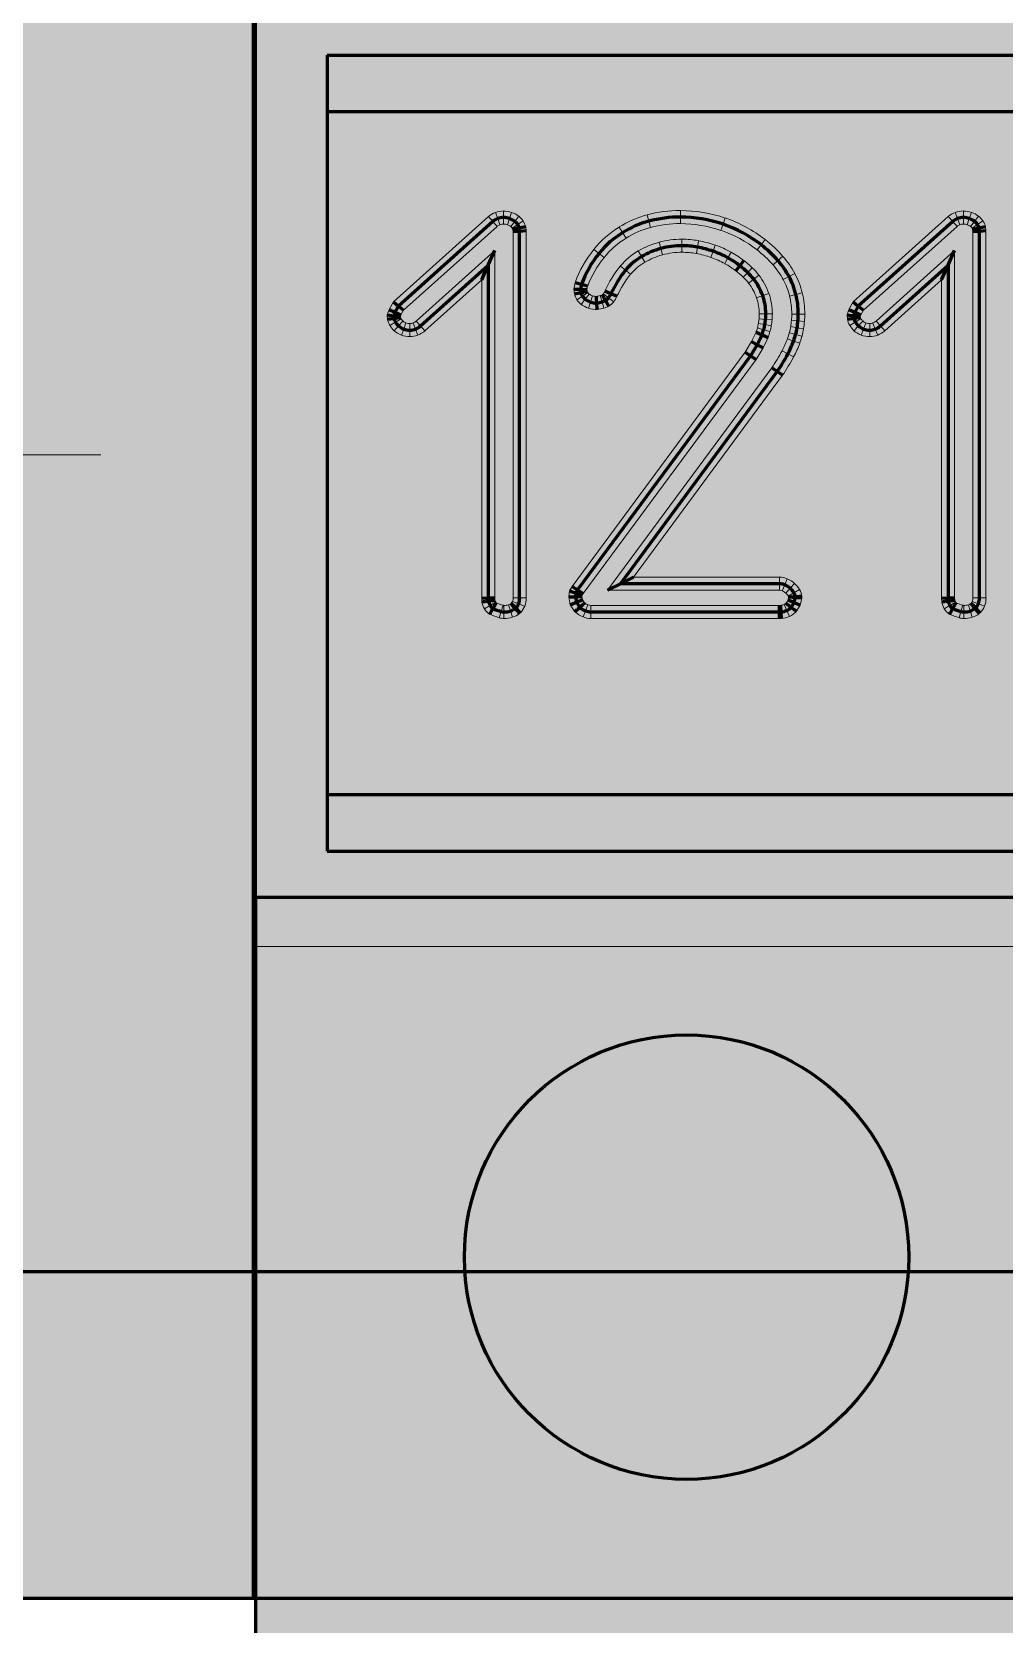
# Model space of a CAD drawing. Header units: millimetres. Extents: x -102 to 318, y -87 to 210.
# Drawn here: x 247.94 to 251.66, y 60.99 to 67.08 of the extents above; entities that cross this region are included whole.
import ezdxf

# ---------------------------------------------------------------- set-up
doc = ezdxf.new("R2010")
doc.units = ezdxf.units.MM
for name, pattern in [('K5LT_AXLED', [26.227272, 21.727272, -1.5, 1.5, -1.5]), ('K5LT_BASIC', [0]), ('K5LT_THIN', [0])]:
    doc.linetypes.add(name, pattern=pattern)
doc.layers.add('Системный слой', color=7, linetype='Continuous')

# ---------------------------------------------------------------- blocks, each defined once
blk = doc.blocks.new('VA.121209_withoutcapside')
at = {"layer": 'Системный слой', "color": 7, "linetype": 'K5LT_THIN', "lineweight": 18}
for p, q in [((-14.627, 3.706), (-14.592, 3.612)), ((-14.502, 3.728), (-14.502, 3.628)), ((-14.378, 3.708), (-14.411, 3.613)), ((-12.305, 3.668), (-12.28, 3.572)), ((-11.796, 3.736), (-11.796, 3.636)), ((-7.589, 3.706), (-7.554, 3.612)), ((-7.464, 3.728), (-7.464, 3.628)), ((-7.34, 3.708), (-7.373, 3.613)), ((-14.733, 3.642), (-16.188, 2.337)), ((-14.599, 3.493), (-16.031, 2.209)), ((-14.733, 3.642), (-14.666, 3.568)), ((-14.666, 3.568), (-14.599, 3.493)), ((-14.592, 3.612), (-14.558, 3.518)), ((-14.502, 3.628), (-14.502, 3.528)), ((-14.411, 3.613), (-14.443, 3.518)), ((-14.331, 3.57), (-14.392, 3.491)), ((-14.286, 3.522), (-14.369, 3.466)), ((-14.356, 3.411), (-14.36, 3.448)), ((-14.356, -2.19), (-14.356, 3.411)), ((-14.269, 3.649), (-14.331, 3.57)), ((-14.203, 3.578), (-14.286, 3.522)), ((-14.156, 3.423), (-14.163, 3.485)), ((-14.156, -2.19), (-14.156, 3.423)), ((-12.732, 3.483), (-12.679, 3.398)), ((-12.28, 3.572), (-12.254, 3.475)), ((-11.796, 3.636), (-11.796, 3.536)), ((-11.143, 3.527), (-11.175, 3.432)), ((-11.11, 3.622), (-11.143, 3.527)), ((-7.695, 3.642), (-9.15, 2.337)), ((-7.561, 3.493), (-8.993, 2.209)), ((-7.695, 3.642), (-7.628, 3.568)), ((-7.628, 3.568), (-7.561, 3.493)), ((-7.554, 3.612), (-7.52, 3.518)), ((-7.464, 3.628), (-7.464, 3.528)), ((-7.373, 3.613), (-7.405, 3.518)), ((-7.293, 3.57), (-7.354, 3.491)), ((-7.248, 3.522), (-7.331, 3.466)), ((-7.318, 3.411), (-7.322, 3.448)), ((-7.318, -2.19), (-7.318, 3.411)), ((-7.231, 3.649), (-7.293, 3.57)), ((-7.165, 3.578), (-7.248, 3.522)), ((-7.118, 3.423), (-7.125, 3.485)), ((-7.118, -2.19), (-7.118, 3.423)), ((-12.679, 3.398), (-12.627, 3.313)), ((-12.093, 3.154), (-12.119, 3.251)), ((-11.772, 3.196), (-11.772, 3.296)), ((-11.772, 3.096), (-11.772, 3.196)), ((-11.551, 3.077), (-11.534, 3.176)), ((-11.534, 3.176), (-11.517, 3.274)), ((-11.294, 3.112), (-11.261, 3.206)), ((-10.56, 3.213), (-10.622, 3.134)), ((-10.499, 3.292), (-10.56, 3.213)), ((-15.838, 2.045), (-14.637, 3.122)), ((-14.637, 3.122), (-14.637, -2.186)), ((-13.119, 3.142), (-13.041, 3.079)), ((-13.041, 3.079), (-12.963, 3.017)), ((-12.392, 3.03), (-12.442, 3.117)), ((-12.342, 2.944), (-12.392, 3.03)), ((-12.068, 3.057), (-12.093, 3.154)), ((-11.328, 3.018), (-11.294, 3.112)), ((-11.115, 2.923), (-11.067, 3.011)), ((-11.067, 3.011), (-11.019, 3.099)), ((-10.302, 2.969), (-10.377, 2.903)), ((-10.226, 3.035), (-10.302, 2.969)), ((-8.8, 2.045), (-7.599, 3.122)), ((-7.599, 3.122), (-7.599, -2.186)), ((-12.635, 2.824), (-12.712, 2.887)), ((-12.557, 2.761), (-12.635, 2.824)), ((-10.835, 2.716), (-10.765, 2.788)), ((-10.765, 2.788), (-10.695, 2.86)), ((-10.752, 2.624), (-10.673, 2.686)), ((-10.673, 2.686), (-10.594, 2.747)), ((-10.133, 2.726), (-10.221, 2.678)), ((-10.045, 2.773), (-10.133, 2.726)), ((-15.705, 1.896), (-14.837, 2.674)), ((-14.837, 2.674), (-14.837, -2.194)), ((-13.408, 2.636), (-13.427, 2.535)), ((-13.427, 2.535), (-13.418, 2.463)), ((-13.295, 2.426), (-13.212, 2.482)), ((-13.251, 2.378), (-13.19, 2.457)), ((-13.215, 2.582), (-13.225, 2.528)), ((-13.225, 2.528), (-13.221, 2.5)), ((-12.895, 2.4), (-12.973, 2.462)), ((-10.535, 2.434), (-10.441, 2.467)), ((-10.027, 2.451), (-10.124, 2.427)), ((-9.93, 2.476), (-10.027, 2.451)), ((-8.667, 1.896), (-7.799, 2.674)), ((-7.799, 2.674), (-7.799, -2.194)), ((-16.255, 2.222), (-16.283, 2.138)), ((-16.188, 2.337), (-16.255, 2.222)), ((-16.031, 2.209), (-16.072, 2.139)), ((-13.378, 2.37), (-13.295, 2.426)), ((-13.312, 2.299), (-13.251, 2.378)), ((-13.202, 2.241), (-13.171, 2.335)), ((-13.171, 2.335), (-13.139, 2.43)), ((-12.994, 2.338), (-13.022, 2.434)), ((-12.967, 2.242), (-12.994, 2.338)), ((-12.816, 2.338), (-12.895, 2.4)), ((-10.63, 2.401), (-10.535, 2.434)), ((-9.217, 2.222), (-9.245, 2.138)), ((-9.15, 2.337), (-9.217, 2.222)), ((-8.993, 2.209), (-9.034, 2.139)), ((-16.283, 2.138), (-16.278, 2.075)), ((-16.242, 1.977), (-16.156, 2.027)), ((-16.176, 1.896), (-16.109, 1.971)), ((-16.156, 2.027), (-16.07, 2.078)), ((-16.109, 1.971), (-16.043, 2.045)), ((-16.072, 2.139), (-16.08, 2.114)), ((-16.08, 2.114), (-16.079, 2.102)), ((-16.03, 1.923), (-15.996, 2.017)), ((-15.936, 1.906), (-15.936, 2.006)), ((-15.85, 1.922), (-15.887, 2.015)), ((-15.771, 1.971), (-15.838, 2.045)), ((-15.705, 1.896), (-15.771, 1.971)), ((-10.601, 2.009), (-10.503, 1.991)), ((-10.591, 2.08), (-10.492, 2.071)), ((-10.588, 2.153), (-10.488, 2.153)), ((-10.503, 1.991), (-10.404, 1.973)), ((-10.492, 2.071), (-10.392, 2.062)), ((-10.488, 2.153), (-10.388, 2.153)), ((-10.009, 1.943), (-10.107, 1.96)), ((-9.995, 2.047), (-10.095, 2.056)), ((-9.991, 2.152), (-10.091, 2.152)), ((-9.896, 2.039), (-9.995, 2.047)), ((-9.891, 2.152), (-9.991, 2.152)), ((-9.245, 2.138), (-9.24, 2.075)), ((-9.204, 1.977), (-9.118, 2.027)), ((-9.138, 1.896), (-9.072, 1.971)), ((-9.118, 2.027), (-9.032, 2.078)), ((-9.072, 1.971), (-9.005, 2.045)), ((-9.034, 2.139), (-9.043, 2.114)), ((-9.043, 2.114), (-9.041, 2.102)), ((-8.993, 1.923), (-8.958, 2.017)), ((-8.898, 1.906), (-8.898, 2.006)), ((-8.812, 1.922), (-8.849, 2.015)), ((-8.733, 1.971), (-8.8, 2.045)), ((-8.667, 1.896), (-8.733, 1.971)), ((-16.065, 1.83), (-16.03, 1.923)), ((-15.936, 1.806), (-15.936, 1.906)), ((-15.813, 1.829), (-15.85, 1.922)), ((-10.707, 1.73), (-10.803, 1.57)), ((-10.638, 1.873), (-10.707, 1.73)), ((-10.617, 1.939), (-10.521, 1.912)), ((-10.454, 1.794), (-10.53, 1.635)), ((-10.521, 1.912), (-10.424, 1.886)), ((-10.063, 1.738), (-10.157, 1.772)), ((-10.031, 1.841), (-10.128, 1.867)), ((-9.969, 1.705), (-10.063, 1.738)), ((-9.935, 1.815), (-10.031, 1.841)), ((-9.91, 1.926), (-10.009, 1.943)), ((-9.027, 1.83), (-8.993, 1.923)), ((-8.898, 1.806), (-8.898, 1.906)), ((-8.775, 1.829), (-8.812, 1.922)), ((-10.803, 1.57), (-13.454, -2.015)), ((-10.53, 1.635), (-10.637, 1.459)), ((-10.15, 1.543), (-10.238, 1.591)), ((-10.062, 1.496), (-10.15, 1.543)), ((-10.637, 1.459), (-13.284, -2.122)), ((-12.911, -2.074), (-10.396, 1.331)), ((-12.514, -1.874), (-10.232, 1.215)), ((-10.279, -1.874), (-12.514, -1.874)), ((-10.279, -1.874), (-10.279, -1.974)), ((-10.16, -1.898), (-10.199, -1.99)), ((-14.637, -2.186), (-14.634, -2.225)), ((-14.256, -2.19), (-14.356, -2.19)), ((-14.156, -2.19), (-14.256, -2.19)), ((-13.491, -2.084), (-13.504, -2.174)), ((-13.504, -2.174), (-13.48, -2.297)), ((-13.454, -2.015), (-13.491, -2.084)), ((-13.298, -2.148), (-13.302, -2.17)), ((-13.302, -2.17), (-13.292, -2.22)), ((-13.284, -2.122), (-13.298, -2.148)), ((-10.279, -2.074), (-12.911, -2.074)), ((-10.279, -1.974), (-10.279, -2.074)), ((-10.199, -1.99), (-10.237, -2.082)), ((-10.115, -2.043), (-10.182, -2.117)), ((-10.148, -2.226), (-10.139, -2.182)), ((-10.059, -2.112), (-10.145, -2.162)), ((-10.049, -1.968), (-10.115, -2.043)), ((-9.972, -2.063), (-10.059, -2.112)), ((-9.938, -2.197), (-9.939, -2.169)), ((-7.599, -2.186), (-7.596, -2.225)), ((-7.218, -2.19), (-7.318, -2.19)), ((-7.118, -2.19), (-7.218, -2.19)), ((-14.837, -2.194), (-14.833, -2.25)), ((-14.795, -2.357), (-14.709, -2.306)), ((-14.709, -2.306), (-14.623, -2.255)), ((-14.568, -2.495), (-14.539, -2.399)), ((-14.539, -2.399), (-14.509, -2.304)), ((-14.497, -2.406), (-14.497, -2.306)), ((-14.497, -2.506), (-14.497, -2.406)), ((-14.396, -2.391), (-14.424, -2.295)), ((-14.367, -2.487), (-14.396, -2.391)), ((-14.388, -2.277), (-14.384, -2.274)), ((-14.272, -2.28), (-14.366, -2.244)), ((-14.179, -2.315), (-14.272, -2.28)), ((-14.258, -2.43), (-14.245, -2.417)), ((-13.48, -2.297), (-13.412, -2.402)), ((-13.292, -2.22), (-13.261, -2.268)), ((-13.285, -2.482), (-13.248, -2.389)), ((-13.248, -2.389), (-13.21, -2.296)), ((-13.166, -2.405), (-13.166, -2.305)), ((-13.166, -2.305), (-10.281, -2.305)), ((-13.166, -2.505), (-13.166, -2.405)), ((-10.281, -2.305), (-10.259, -2.304)), ((-10.164, -2.382), (-10.205, -2.29)), ((-10.179, -2.273), (-10.148, -2.226)), ((-10.123, -2.473), (-10.164, -2.382)), ((-10.021, -2.397), (-9.96, -2.304)), ((-9.96, -2.304), (-9.938, -2.197)), ((-7.799, -2.194), (-7.795, -2.25)), ((-7.757, -2.357), (-7.671, -2.306)), ((-7.671, -2.306), (-7.585, -2.255)), ((-7.53, -2.495), (-7.501, -2.399)), ((-7.501, -2.399), (-7.471, -2.304)), ((-7.459, -2.406), (-7.459, -2.306)), ((-7.459, -2.506), (-7.459, -2.406)), ((-7.358, -2.391), (-7.386, -2.295)), ((-7.329, -2.487), (-7.358, -2.391)), ((-7.35, -2.277), (-7.347, -2.274)), ((-7.234, -2.28), (-7.328, -2.244)), ((-7.141, -2.315), (-7.234, -2.28)), ((-7.22, -2.43), (-7.207, -2.417)), ((-13.166, -2.505), (-10.278, -2.505)), ((-10.278, -2.505), (-10.249, -2.504))]:
    blk.add_line(p, q, dxfattribs=at)
at = {"layer": 'Системный слой', "color": 150, "linetype": 'K5LT_BASIC', "lineweight": 60, "true_color": 0x0080ff}
for p, q in [((-14.666, 3.568), (-16.109, 2.273)), ((-14.256, 3.417), (-14.356, 3.411)), ((-14.256, 3.417), (-14.262, 3.468)), ((-14.156, 3.423), (-14.256, 3.417)), ((-14.256, -2.19), (-14.256, 3.417)), ((-7.628, 3.568), (-9.072, 2.273)), ((-7.218, 3.417), (-7.318, 3.411)), ((-7.218, 3.417), (-7.224, 3.468)), ((-7.118, 3.423), (-7.218, 3.417)), ((-7.218, -2.19), (-7.218, 3.417)), ((-14.737, 2.898), (-14.637, 3.122)), ((-10.884, 2.89), (-10.822, 2.969)), ((-7.699, 2.898), (-7.599, 3.122)), ((-15.771, 1.971), (-14.737, 2.898)), ((-14.837, 2.674), (-14.737, 2.898)), ((-14.737, 2.898), (-14.737, -2.19)), ((-10.945, 2.811), (-10.884, 2.89)), ((-8.733, 1.971), (-7.699, 2.898)), ((-7.799, 2.674), (-7.699, 2.898)), ((-7.699, 2.898), (-7.699, -2.19)), ((-13.427, 2.535), (-13.326, 2.531)), ((-13.408, 2.636), (-13.311, 2.609)), ((-13.311, 2.609), (-13.326, 2.531)), ((-13.326, 2.531), (-13.32, 2.481)), ((-13.326, 2.531), (-13.225, 2.528)), ((-13.311, 2.609), (-13.215, 2.582)), ((-12.858, 2.462), (-12.95, 2.502)), ((-12.766, 2.423), (-12.858, 2.462)), ((-16.255, 2.222), (-16.164, 2.18)), ((-16.188, 2.337), (-16.109, 2.273)), ((-16.109, 2.273), (-16.164, 2.18)), ((-16.109, 2.273), (-16.031, 2.209)), ((-13.067, 2.22), (-13.075, 2.32)), ((-12.891, 2.272), (-12.94, 2.359)), ((-9.217, 2.222), (-9.126, 2.18)), ((-9.15, 2.337), (-9.072, 2.273)), ((-9.072, 2.273), (-9.126, 2.18)), ((-9.072, 2.273), (-8.993, 2.209)), ((-16.283, 2.138), (-16.182, 2.126)), ((-16.164, 2.18), (-16.182, 2.126)), ((-16.182, 2.126), (-16.08, 2.114)), ((-16.182, 2.126), (-16.178, 2.088)), ((-16.164, 2.18), (-16.072, 2.139)), ((-9.245, 2.138), (-9.144, 2.126)), ((-9.126, 2.18), (-9.144, 2.126)), ((-9.144, 2.126), (-9.043, 2.114)), ((-9.144, 2.126), (-9.141, 2.088)), ((-9.126, 2.18), (-9.034, 2.139)), ((-10.707, 1.73), (-10.618, 1.683)), ((-10.638, 1.873), (-10.546, 1.834)), ((-10.546, 1.834), (-10.618, 1.683)), ((-10.546, 1.834), (-10.454, 1.794)), ((-10.72, 1.515), (-13.369, -2.069)), ((-10.803, 1.57), (-10.72, 1.515)), ((-10.618, 1.683), (-10.72, 1.515)), ((-10.72, 1.515), (-10.637, 1.459)), ((-10.618, 1.683), (-10.53, 1.635)), ((-12.713, -1.974), (-10.314, 1.273)), ((-10.314, 1.273), (-10.396, 1.331)), ((-10.232, 1.215), (-10.314, 1.273)), ((-12.514, -1.874), (-12.713, -1.974)), ((-14.837, -2.194), (-14.737, -2.19)), ((-14.737, -2.19), (-14.637, -2.186)), ((-14.737, -2.19), (-14.733, -2.238)), ((-13.504, -2.174), (-13.403, -2.172)), ((-13.491, -2.084), (-13.395, -2.116)), ((-13.454, -2.015), (-13.369, -2.069)), ((-13.395, -2.116), (-13.403, -2.172)), ((-13.403, -2.172), (-13.302, -2.17)), ((-13.403, -2.172), (-13.386, -2.258)), ((-13.369, -2.069), (-13.395, -2.116)), ((-13.395, -2.116), (-13.298, -2.148)), ((-13.369, -2.069), (-13.284, -2.122)), ((-12.713, -1.974), (-12.911, -2.074)), ((-10.279, -1.974), (-12.713, -1.974)), ((-10.139, -2.182), (-10.128, -2.182)), ((-10.038, -2.189), (-10.128, -2.182)), ((-10.054, -2.265), (-10.038, -2.189)), ((-10.038, -2.189), (-10.039, -2.176)), ((-9.938, -2.197), (-10.038, -2.189)), ((-7.799, -2.194), (-7.699, -2.19)), ((-7.699, -2.19), (-7.599, -2.186)), ((-7.699, -2.19), (-7.696, -2.238)), ((-14.314, -2.345), (-14.384, -2.274)), ((-14.323, -2.354), (-14.314, -2.345)), ((-14.245, -2.417), (-14.314, -2.345)), ((-13.48, -2.297), (-13.386, -2.258)), ((-13.386, -2.258), (-13.292, -2.22)), ((-13.386, -2.258), (-13.335, -2.336)), ((-13.166, -2.405), (-10.279, -2.405)), ((-10.279, -2.405), (-10.281, -2.305)), ((-10.279, -2.405), (-10.254, -2.404)), ((-10.278, -2.505), (-10.279, -2.405)), ((-10.254, -2.404), (-10.259, -2.304)), ((-10.249, -2.504), (-10.254, -2.404)), ((-10.054, -2.265), (-10.148, -2.226)), ((-10.101, -2.336), (-10.054, -2.265)), ((-9.96, -2.304), (-10.054, -2.265)), ((-7.276, -2.345), (-7.347, -2.274)), ((-7.285, -2.354), (-7.276, -2.345)), ((-7.207, -2.417), (-7.276, -2.345))]:
    blk.add_line(p, q, dxfattribs=at)
at = {"layer": 'Системный слой', "color": 7, "linetype": 'K5LT_THIN', "lineweight": 18}
for centre, radius, start, end in [((-14.513, 3.397), 0.33, 110.2122, 131.8177), ((-14.502, 3.367), 0.362, 90, 110.2122), ((-14.502, 3.344), 0.384, 71.2319, 90), ((-14.499, 3.354), 0.374, 52.1108, 71.2319), ((-11.894, 2.137), 1.586, 105.0332, 121.8748), ((-11.796, 1.771), 1.965, 90, 105.0332), ((-11.796, 1.617), 2.118, 71.1222, 90), ((-7.475, 3.397), 0.33, 110.2122, 131.8177), ((-7.464, 3.367), 0.362, 90, 110.2122), ((-7.464, 3.344), 0.384, 71.2319, 90), ((-7.461, 3.354), 0.374, 52.1108, 71.2319), ((-14.513, 3.397), 0.13, 110.2122, 131.7729), ((-14.502, 3.367), 0.162, 90, 110.2122), ((-14.502, 3.344), 0.184, 71.2319, 90), ((-14.499, 3.354), 0.174, 52.1108, 71.2319), ((-14.457, 3.407), 0.106, 33.918, 52.1108), ((-14.43, 3.426), 0.0734, 17.999, 33.918), ((-14.457, 3.407), 0.306, 33.918, 52.1108), ((-14.43, 3.426), 0.273, 12.5615, 33.918), ((-11.946, 2.202), 1.503, 121.5013, 141.3029), ((-11.894, 2.137), 1.386, 105.0332, 121.9018), ((-11.796, 1.771), 1.765, 90, 105.0332), ((-11.796, 1.617), 1.918, 71.1222, 90), ((-11.795, 1.619), 1.917, 52.2415, 71.1222), ((-11.795, 1.619), 2.117, 52.2324, 71.1222), ((-7.475, 3.397), 0.13, 110.2122, 131.7729), ((-7.464, 3.367), 0.162, 90, 110.2122), ((-7.464, 3.344), 0.184, 71.2319, 90), ((-7.461, 3.354), 0.174, 52.1108, 71.2319), ((-7.419, 3.407), 0.106, 33.918, 52.1108), ((-7.392, 3.426), 0.0734, 17.999, 33.918), ((-7.419, 3.407), 0.306, 33.918, 52.1108), ((-7.392, 3.426), 0.273, 12.5615, 33.918), ((-11.946, 2.202), 1.303, 121.4727, 141.3029), ((-11.774, 1.963), 1.333, 105.0022, 120.0619), ((-11.772, 1.954), 1.343, 90, 105.0022), ((-11.772, 1.825), 1.472, 80.0183, 90), ((-11.791, 1.714), 1.584, 70.4249, 80.0183), ((-11.834, 1.595), 1.711, 61.5747, 70.4249), ((-11.721, 1.725), 1.987, 41.2419, 52.0588), ((-11.66, 1.973), 1.869, 141.3029, 159.2146), ((-11.66, 1.973), 1.669, 141.3029, 158.6175), ((-11.945, 2.258), 0.992, 120.0619, 140.631), ((-11.945, 2.258), 0.792, 120.0619, 140.631), ((-11.774, 1.963), 1.133, 105.0022, 120.0619), ((-11.772, 1.954), 1.143, 90, 105.0022), ((-11.772, 1.825), 1.272, 80.0183, 90), ((-11.791, 1.714), 1.384, 70.4249, 80.0183), ((-11.834, 1.595), 1.511, 61.5747, 70.4249), ((-11.665, 1.906), 1.356, 51.5929, 61.5747), ((-11.687, 1.838), 1.424, 45.8767, 52.6229), ((-11.721, 1.725), 1.787, 41.2419, 52.0492), ((-11.283, 2.108), 1.406, 28.2345, 41.2419), ((-11.408, 1.818), 1.687, 140.631, 156.0577), ((-11.408, 1.818), 1.487, 140.631, 155.9774), ((-11.665, 1.906), 1.156, 51.504, 61.5747), ((-11.687, 1.838), 1.224, 45.8767, 52.7072), ((-11.477, 2.054), 0.923, 38.1561, 45.8767), ((-11.477, 2.054), 1.123, 38.1561, 45.8767), ((-11.355, 2.15), 0.967, 19.1284, 38.1561), ((-11.283, 2.108), 1.206, 28.2345, 41.2419), ((-11.174, 2.167), 1.282, 13.9446, 28.2345), ((-13.152, 2.523), 0.273, 192.5546, 213.9086), ((-13.152, 2.523), 0.0735, 197.9874, 213.9086), ((-13.124, 2.541), 0.106, 213.9086, 232.1031), ((-13.087, 2.589), 0.167, 232.1031, 251.7064), ((-13.087, 2.661), 0.236, 286.0426, 294.3914), ((-13.043, 2.517), 0.089, 306.5909, 321.6313), ((-13.104, 2.565), 0.167, 321.6313, 337.5977), ((-11.355, 2.15), 0.767, 19.1284, 38.1561), ((-11.346, 2.153), 0.958, 0, 19.1284), ((-11.174, 2.167), 1.082, 13.9446, 28.2345), ((-11.232, 2.152), 1.341, 0, 13.9446), ((-13.124, 2.541), 0.306, 213.9086, 232.1031), ((-13.087, 2.589), 0.367, 232.1031, 251.7064), ((-13.075, 2.626), 0.406, 251.7064, 271.145), ((-13.075, 2.626), 0.206, 251.7064, 267.9445), ((-13.179, 2.98), 0.568, 279.7987, 286.0426), ((-13.179, 2.98), 0.768, 278.3972, 286.0426), ((-13.087, 2.661), 0.436, 286.0426, 296.7979), ((-13.043, 2.517), 0.289, 301.7732, 321.6313), ((-13.104, 2.565), 0.367, 321.6313, 337.0831), ((-11.346, 2.153), 0.758, 0, 19.1284), ((-11.232, 2.152), 1.141, 0, 13.9446), ((-15.995, 2.122), 0.286, 189.5076, 210.5322), ((-15.951, 2.148), 0.337, 210.5322, 228.2248), ((-15.995, 2.122), 0.0865, 193.0848, 210.5322), ((-15.951, 2.148), 0.137, 210.5322, 228.2248), ((-15.944, 2.157), 0.149, 228.2248, 249.5829), ((-15.936, 2.178), 0.172, 249.5829, 270), ((-15.936, 2.14), 0.134, 270, 291.4825), ((-15.946, 2.167), 0.163, 291.4825, 311.7018), ((-11.389, 2.152), 0.801, 344.5702, 349.7115), ((-11.384, 2.151), 0.796, 349.7115, 354.8825), ((-11.403, 2.153), 0.815, 354.8825, 0), ((-11.389, 2.152), 1.001, 344.5702, 349.7115), ((-11.384, 2.151), 0.996, 349.7115, 354.8825), ((-11.403, 2.153), 1.015, 354.8825, 0), ((-11.209, 2.153), 1.119, 345.1527, 350.0804), ((-11.198, 2.151), 1.107, 350.0804, 355.0542), ((-11.212, 2.152), 1.121, 355.0542, 0), ((-11.198, 2.151), 1.307, 350.0804, 355.0542), ((-11.212, 2.152), 1.321, 355.0542, 0), ((-8.957, 2.122), 0.286, 189.5076, 210.5322), ((-8.913, 2.148), 0.337, 210.5322, 228.2248), ((-8.957, 2.122), 0.0865, 193.0848, 210.5322), ((-8.913, 2.148), 0.137, 210.5322, 228.2248), ((-8.906, 2.157), 0.149, 228.2248, 249.5829), ((-8.898, 2.178), 0.172, 249.5829, 270), ((-8.898, 2.14), 0.134, 270, 291.4825), ((-8.908, 2.167), 0.163, 291.4825, 311.7018), ((-15.944, 2.157), 0.349, 228.2248, 249.5829), ((-15.936, 2.178), 0.372, 249.5829, 270), ((-15.936, 2.14), 0.334, 270, 291.4825), ((-15.946, 2.167), 0.363, 291.4825, 311.7593), ((-11.428, 2.163), 0.841, 339.8378, 344.5702), ((-11.428, 2.163), 1.041, 339.285, 344.5702), ((-11.395, 2.214), 1.314, 331.6733, 340.3414), ((-11.267, 2.168), 1.178, 340.3414, 345.1527), ((-11.267, 2.168), 1.378, 340.3414, 345.1527), ((-11.209, 2.153), 1.319, 345.1527, 350.0804), ((-8.906, 2.157), 0.349, 228.2248, 249.5829), ((-8.898, 2.178), 0.372, 249.5829, 270), ((-8.898, 2.14), 0.334, 270, 291.4825), ((-8.908, 2.167), 0.363, 291.4825, 311.7593), ((-12.875, 3.012), 2.996, 325.8557, 331.6733), ((-12.875, 3.012), 3.196, 325.7822, 331.6733), ((-11.395, 2.214), 1.514, 331.6733, 340.3414), ((-10.279, -2.182), 0.308, 67.2006, 90), ((-10.315, -2.266), 0.399, 48.2278, 67.2006), ((-14.51, -2.19), 0.155, 339.349, 0), ((-14.51, -2.19), 0.355, 339.349, 0), ((-10.279, -2.182), 0.108, 67.2006, 90), ((-10.315, -2.266), 0.199, 48.2278, 67.2006), ((-10.304, -2.254), 0.183, 29.9494, 48.2278), ((-10.192, -2.189), 0.0538, 8.1436, 29.9494), ((-10.304, -2.254), 0.383, 29.9494, 48.2278), ((-10.192, -2.189), 0.254, 4.4958, 29.9494), ((-7.472, -2.19), 0.155, 339.349, 0), ((-7.472, -2.19), 0.355, 339.349, 0), ((-14.538, -2.205), 0.298, 188.6567, 210.6424), ((-14.574, -2.227), 0.256, 210.6424, 237.2404), ((-14.538, -2.205), 0.0984, 191.7309, 210.6424), ((-14.574, -2.227), 0.0563, 210.6424, 225.3393), ((-14.119, -1.032), 1.33, 248.158, 252.9289), ((-14.497, -2.262), 0.0433, 252.9289, 270), ((-14.497, -2.053), 0.253, 270, 286.6252), ((-14.46, -2.176), 0.124, 286.6252, 305.4722), ((-14.447, -2.214), 0.0867, 315.978, 339.349), ((-14.46, -2.176), 0.324, 286.6252, 308.5343), ((-14.447, -2.214), 0.287, 314.8621, 339.349), ((-13.122, -2.083), 0.431, 227.854, 247.7865), ((-13.122, -2.083), 0.231, 233.283, 247.7865), ((-13.166, -2.19), 0.115, 247.7865, 270), ((-10.273, -2.137), 0.168, 274.639, 294.0009), ((-10.241, -2.208), 0.0896, 294.0009, 313.6958), ((-10.241, -2.208), 0.29, 294.0009, 319.3956), ((-7.5, -2.205), 0.298, 188.6567, 210.6424), ((-7.536, -2.227), 0.256, 210.6424, 237.2404), ((-7.5, -2.205), 0.0984, 191.7309, 210.6424), ((-7.536, -2.227), 0.0563, 210.6424, 225.3393), ((-7.081, -1.032), 1.33, 248.158, 252.9289), ((-7.459, -2.262), 0.0433, 252.9289, 270), ((-7.459, -2.053), 0.253, 270, 286.6252), ((-7.422, -2.176), 0.124, 286.6252, 305.4722), ((-7.409, -2.214), 0.0867, 315.978, 339.349), ((-7.422, -2.176), 0.324, 286.6252, 308.5343), ((-7.409, -2.214), 0.287, 314.8621, 339.349), ((-14.119, -1.032), 1.53, 247.1578, 252.9289), ((-14.497, -2.262), 0.243, 252.9289, 270), ((-14.497, -2.053), 0.453, 270, 286.6252), ((-13.166, -2.19), 0.315, 247.7865, 270), ((-10.273, -2.137), 0.368, 273.7794, 294.0009), ((-7.081, -1.032), 1.53, 247.1578, 252.9289), ((-7.459, -2.262), 0.243, 252.9289, 270), ((-7.459, -2.053), 0.453, 270, 286.6252)]:
    blk.add_arc(centre, radius, start, end, dxfattribs=at)
at = {"layer": 'Системный слой', "color": 150, "linetype": 'K5LT_BASIC', "lineweight": 60, "true_color": 0x0080ff}
for centre, radius, start, end in [((-14.513, 3.397), 0.23, 110.2122, 131.8028), ((-14.502, 3.367), 0.262, 90, 110.2122), ((-14.502, 3.344), 0.284, 71.2319, 90), ((-14.499, 3.354), 0.274, 52.1108, 71.2319), ((-14.457, 3.407), 0.206, 33.918, 52.1108), ((-14.43, 3.426), 0.173, 14.0548, 33.918), ((-11.894, 2.137), 1.486, 105.0332, 121.8874), ((-11.796, 1.771), 1.865, 90, 105.0332), ((-11.796, 1.617), 2.018, 71.1222, 90), ((-11.795, 1.619), 2.017, 52.2367, 71.1222), ((-7.475, 3.397), 0.23, 110.2122, 131.8028), ((-7.464, 3.367), 0.262, 90, 110.2122), ((-7.464, 3.344), 0.284, 71.2319, 90), ((-7.461, 3.354), 0.274, 52.1108, 71.2319), ((-7.419, 3.407), 0.206, 33.918, 52.1108), ((-7.392, 3.426), 0.173, 14.0548, 33.918), ((-11.946, 2.202), 1.403, 121.488, 141.3029), ((-11.772, 1.954), 1.243, 90, 105.0022), ((-11.772, 1.825), 1.372, 80.0183, 90), ((-11.791, 1.714), 1.484, 70.4249, 80.0183), ((-11.721, 1.725), 1.887, 41.2419, 52.0543), ((-11.66, 1.973), 1.769, 141.3029, 158.9287), ((-11.945, 2.258), 0.892, 120.0619, 140.631), ((-11.774, 1.963), 1.233, 105.0022, 120.0619), ((-11.834, 1.595), 1.611, 61.5747, 70.4249), ((-11.665, 1.906), 1.256, 51.5519, 61.5747), ((-11.283, 2.108), 1.306, 28.2345, 41.2419), ((-11.408, 1.818), 1.587, 140.631, 156.0156), ((-11.687, 1.838), 1.324, 45.8767, 52.6618), ((-11.477, 2.054), 1.023, 38.1561, 45.8767), ((-11.355, 2.15), 0.867, 19.1284, 38.1561), ((-11.174, 2.167), 1.182, 13.9446, 28.2345), ((-13.152, 2.523), 0.173, 194.0469, 213.9086), ((-13.104, 2.565), 0.267, 321.6313, 337.2707), ((-11.232, 2.152), 1.241, 0, 13.9446), ((-13.124, 2.541), 0.206, 213.9086, 232.1031), ((-13.087, 2.589), 0.267, 232.1031, 251.7064), ((-13.075, 2.626), 0.306, 251.7064, 270), ((-13.179, 2.98), 0.668, 278.9608, 286.0426), ((-13.087, 2.661), 0.336, 286.0426, 296.0271), ((-13.043, 2.517), 0.189, 303.0364, 321.6313), ((-11.346, 2.153), 0.858, 0, 19.1284), ((-15.995, 2.122), 0.186, 190.5516, 210.5322), ((-15.951, 2.148), 0.237, 210.5322, 228.2248), ((-15.944, 2.157), 0.249, 228.2248, 249.5829), ((-15.946, 2.167), 0.263, 291.4825, 311.7389), ((-11.389, 2.152), 0.901, 344.5702, 349.7115), ((-11.384, 2.151), 0.896, 349.7115, 354.8825), ((-11.403, 2.153), 0.915, 354.8825, 0), ((-11.198, 2.151), 1.207, 350.0804, 355.0542), ((-11.212, 2.152), 1.221, 355.0542, 0), ((-8.957, 2.122), 0.186, 190.5516, 210.5322), ((-8.913, 2.148), 0.237, 210.5322, 228.2248), ((-8.906, 2.157), 0.249, 228.2248, 249.5829), ((-8.908, 2.167), 0.263, 291.4825, 311.7389), ((-15.936, 2.178), 0.272, 249.5829, 270), ((-15.936, 2.14), 0.234, 270, 291.4825), ((-11.428, 2.163), 0.941, 339.5393, 344.5702), ((-11.395, 2.214), 1.414, 331.6733, 340.3414), ((-11.267, 2.168), 1.278, 340.3414, 345.1527), ((-11.209, 2.153), 1.219, 345.1527, 350.0804), ((-8.898, 2.178), 0.272, 249.5829, 270), ((-8.898, 2.14), 0.234, 270, 291.4825), ((-12.875, 3.012), 3.096, 325.8181, 331.6733), ((-14.51, -2.19), 0.255, 339.349, 0), ((-10.279, -2.182), 0.208, 67.2006, 90), ((-10.315, -2.266), 0.299, 48.2278, 67.2006), ((-10.304, -2.254), 0.283, 29.9494, 48.2278), ((-10.192, -2.189), 0.154, 5.0578, 29.9494), ((-7.472, -2.19), 0.255, 339.349, 0), ((-14.538, -2.205), 0.198, 189.5951, 210.6424), ((-14.574, -2.227), 0.156, 210.6424, 234.3941), ((-14.119, -1.032), 1.43, 247.5429, 252.9289), ((-14.497, -2.262), 0.143, 252.9289, 270), ((-14.497, -2.053), 0.353, 270, 286.6252), ((-14.46, -2.176), 0.224, 286.6252, 307.5278), ((-14.447, -2.214), 0.187, 315.1882, 339.349), ((-13.122, -2.083), 0.331, 229.9427, 247.7865), ((-13.166, -2.19), 0.215, 247.7865, 270), ((-10.273, -2.137), 0.268, 274.0869, 294.0009), ((-10.241, -2.208), 0.19, 294.0009, 317.7127), ((-7.5, -2.205), 0.198, 189.5951, 210.6424), ((-7.536, -2.227), 0.156, 210.6424, 234.3941), ((-7.081, -1.032), 1.43, 247.5429, 252.9289), ((-7.459, -2.262), 0.143, 252.9289, 270), ((-7.459, -2.053), 0.353, 270, 286.6252), ((-7.422, -2.176), 0.224, 286.6252, 307.5278), ((-7.409, -2.214), 0.187, 315.1882, 339.349)]:
    blk.add_arc(centre, radius, start, end, dxfattribs=at)
for points, knots in [([(-14.262, 3.468), (-14.262, 3.468), (-14.264, 3.467), (-14.274, 3.465), (-14.287, 3.463), (-14.306, 3.459), (-14.33, 3.455), (-14.349, 3.451), (-14.36, 3.448)], [0, 0, 0, 0, 1.663584, 2.852485, 4.279416, 5.706111, 7.02294, 9, 9, 9, 9]), ([(-14.163, 3.485), (-14.18, 3.482), (-14.204, 3.478), (-14.231, 3.473), (-14.247, 3.47), (-14.259, 3.468), (-14.262, 3.468), (-14.262, 3.468)], [0, 0, 0, 0, 2.551038, 3.826531, 5.101937, 6.274171, 8, 8, 8, 8]), ([(-7.224, 3.468), (-7.224, 3.468), (-7.226, 3.467), (-7.236, 3.465), (-7.249, 3.463), (-7.268, 3.459), (-7.292, 3.455), (-7.311, 3.451), (-7.322, 3.448)], [0, 0, 0, 0, 1.663584, 2.852485, 4.279416, 5.706111, 7.02294, 9, 9, 9, 9]), ([(-7.125, 3.485), (-7.142, 3.482), (-7.166, 3.478), (-7.193, 3.473), (-7.209, 3.47), (-7.221, 3.468), (-7.224, 3.468), (-7.224, 3.468)], [0, 0, 0, 0, 2.551038, 3.826531, 5.101937, 6.274171, 8, 8, 8, 8]), ([(-13.418, 2.463), (-13.402, 2.466), (-13.377, 2.47), (-13.35, 2.475), (-13.335, 2.478), (-13.323, 2.48), (-13.32, 2.481), (-13.32, 2.481)], [0, 0, 0, 0, 2.551045, 3.826541, 5.101951, 6.274186, 8, 8, 8, 8]), ([(-13.32, 2.481), (-13.32, 2.481), (-13.317, 2.481), (-13.308, 2.483), (-13.294, 2.485), (-13.276, 2.489), (-13.251, 2.494), (-13.233, 2.498), (-13.221, 2.5)], [0, 0, 0, 0, 1.6636, 2.852511, 4.279453, 5.706161, 7.022994, 9, 9, 9, 9]), ([(-12.94, 2.359), (-12.94, 2.359), (-12.941, 2.361), (-12.946, 2.369), (-12.952, 2.381), (-12.962, 2.398), (-12.974, 2.419), (-12.984, 2.436), (-12.99, 2.446)], [0, 0, 0, 0, 1.656373, 2.840227, 4.261127, 5.681855, 6.997391, 9, 9, 9, 9]), ([(-13.075, 2.32), (-13.075, 2.32), (-13.075, 2.322), (-13.076, 2.332), (-13.077, 2.346), (-13.078, 2.365), (-13.08, 2.39), (-13.081, 2.409), (-13.082, 2.42)], [0, 0, 0, 0, 1.66633, 2.85737, 4.286943, 5.716399, 7.033932, 9, 9, 9, 9]), ([(-16.278, 2.075), (-16.261, 2.077), (-16.236, 2.08), (-16.209, 2.084), (-16.194, 2.086), (-16.182, 2.087), (-16.179, 2.088), (-16.178, 2.088)], [0, 0, 0, 0, 2.554185, 3.831265, 5.108294, 6.280924, 8, 8, 8, 8]), ([(-16.178, 2.088), (-16.178, 2.088), (-16.176, 2.088), (-16.166, 2.09), (-16.153, 2.092), (-16.134, 2.094), (-16.109, 2.098), (-16.091, 2.101), (-16.079, 2.102)], [0, 0, 0, 0, 1.669751, 2.862751, 4.294489, 5.726119, 7.044165, 9, 9, 9, 9]), ([(-9.24, 2.075), (-9.223, 2.077), (-9.198, 2.08), (-9.171, 2.084), (-9.156, 2.086), (-9.144, 2.087), (-9.141, 2.088), (-9.141, 2.088)], [0, 0, 0, 0, 2.554185, 3.831265, 5.108294, 6.280924, 8, 8, 8, 8]), ([(-9.141, 2.088), (-9.14, 2.088), (-9.138, 2.088), (-9.129, 2.09), (-9.115, 2.092), (-9.096, 2.094), (-9.072, 2.098), (-9.053, 2.101), (-9.041, 2.102)], [0, 0, 0, 0, 1.669751, 2.862751, 4.294489, 5.726119, 7.044165, 9, 9, 9, 9]), ([(-10.039, -2.176), (-10.039, -2.176), (-10.041, -2.176), (-10.051, -2.176), (-10.065, -2.177), (-10.089, -2.179), (-10.113, -2.181), (-10.128, -2.182)], [0, 0, 0, 0, 1.593501, 2.73179, 4.097767, 5.44201, 8, 8, 8, 8]), ([(-9.939, -2.169), (-9.951, -2.17), (-9.974, -2.172), (-10.004, -2.173), (-10.024, -2.175), (-10.036, -2.175), (-10.039, -2.176), (-10.039, -2.176)], [0, 0, 0, 0, 1.884264, 3.535909, 5.168333, 6.658964, 8, 8, 8, 8]), ([(-14.833, -2.25), (-14.816, -2.248), (-14.791, -2.245), (-14.764, -2.242), (-14.749, -2.24), (-14.737, -2.239), (-14.734, -2.238), (-14.733, -2.238)], [0, 0, 0, 0, 2.554556, 3.831825, 5.109046, 6.281721, 8, 8, 8, 8]), ([(-14.733, -2.238), (-14.733, -2.238), (-14.731, -2.238), (-14.721, -2.237), (-14.708, -2.235), (-14.689, -2.233), (-14.664, -2.229), (-14.645, -2.227), (-14.634, -2.225)], [0, 0, 0, 0, 1.671181, 2.865153, 4.298038, 5.730842, 7.049172, 9, 9, 9, 9]), ([(-14.713, -2.442), (-14.705, -2.428), (-14.693, -2.406), (-14.68, -2.382), (-14.673, -2.368), (-14.667, -2.357), (-14.665, -2.354), (-14.665, -2.354)], [0, 0, 0, 0, 2.537613, 3.806306, 5.004704, 6.1052, 8, 8, 8, 8]), ([(-14.665, -2.354), (-14.665, -2.354), (-14.664, -2.352), (-14.659, -2.343), (-14.653, -2.332), (-14.643, -2.315), (-14.631, -2.294), (-14.62, -2.277), (-14.614, -2.267)], [0, 0, 0, 0, 1.638314, 2.810835, 4.218754, 5.625733, 6.937549, 9, 9, 9, 9]), ([(-14.323, -2.354), (-14.323, -2.354), (-14.326, -2.351), (-14.335, -2.34), (-14.346, -2.327), (-14.363, -2.306), (-14.378, -2.289), (-14.388, -2.277)], [0, 0, 0, 0, 1.913977, 3.190253, 4.46631, 5.741713, 8, 8, 8, 8]), ([(-14.258, -2.43), (-14.269, -2.417), (-14.285, -2.398), (-14.302, -2.379), (-14.313, -2.366), (-14.321, -2.356), (-14.323, -2.354), (-14.323, -2.354)], [0, 0, 0, 0, 2.558132, 3.766204, 4.832229, 6.395901, 8, 8, 8, 8]), ([(-13.412, -2.402), (-13.399, -2.391), (-13.38, -2.375), (-13.361, -2.358), (-13.348, -2.347), (-13.338, -2.338), (-13.335, -2.336), (-13.335, -2.336)], [0, 0, 0, 0, 2.546907, 3.750346, 4.813022, 6.373254, 8, 8, 8, 8]), ([(-13.335, -2.336), (-13.335, -2.336), (-13.332, -2.333), (-13.321, -2.323), (-13.308, -2.311), (-13.288, -2.293), (-13.271, -2.278), (-13.261, -2.268)], [0, 0, 0, 0, 1.901417, 3.173384, 4.664104, 5.722915, 8, 8, 8, 8]), ([(-10.101, -2.336), (-10.101, -2.336), (-10.103, -2.334), (-10.11, -2.328), (-10.121, -2.32), (-10.136, -2.308), (-10.155, -2.293), (-10.17, -2.281), (-10.179, -2.273)], [0, 0, 0, 0, 1.663132, 2.851933, 4.278839, 5.705487, 7.022286, 9, 9, 9, 9]), ([(-10.021, -2.397), (-10.034, -2.387), (-10.054, -2.372), (-10.076, -2.355), (-10.088, -2.346), (-10.098, -2.338), (-10.101, -2.336), (-10.101, -2.336)], [0, 0, 0, 0, 2.549697, 3.824514, 5.028647, 6.130126, 8, 8, 8, 8]), ([(-7.795, -2.25), (-7.778, -2.248), (-7.753, -2.245), (-7.726, -2.242), (-7.711, -2.24), (-7.699, -2.239), (-7.696, -2.238), (-7.696, -2.238)], [0, 0, 0, 0, 2.554556, 3.831825, 5.109046, 6.281721, 8, 8, 8, 8]), ([(-7.696, -2.238), (-7.695, -2.238), (-7.693, -2.238), (-7.683, -2.237), (-7.67, -2.235), (-7.651, -2.233), (-7.626, -2.229), (-7.608, -2.227), (-7.596, -2.225)], [0, 0, 0, 0, 1.671181, 2.865153, 4.298038, 5.730842, 7.049172, 9, 9, 9, 9]), ([(-7.675, -2.442), (-7.667, -2.428), (-7.655, -2.406), (-7.643, -2.382), (-7.635, -2.368), (-7.629, -2.357), (-7.627, -2.354), (-7.627, -2.354)], [0, 0, 0, 0, 2.537613, 3.806306, 5.004704, 6.1052, 8, 8, 8, 8]), ([(-7.627, -2.354), (-7.627, -2.354), (-7.626, -2.352), (-7.621, -2.343), (-7.615, -2.332), (-7.605, -2.315), (-7.593, -2.294), (-7.582, -2.277), (-7.576, -2.267)], [0, 0, 0, 0, 1.638314, 2.810835, 4.218754, 5.625733, 6.937549, 9, 9, 9, 9]), ([(-7.285, -2.354), (-7.285, -2.354), (-7.288, -2.351), (-7.297, -2.34), (-7.308, -2.327), (-7.326, -2.306), (-7.34, -2.289), (-7.35, -2.277)], [0, 0, 0, 0, 1.913977, 3.190253, 4.46631, 5.741713, 8, 8, 8, 8]), ([(-7.22, -2.43), (-7.231, -2.417), (-7.247, -2.398), (-7.264, -2.379), (-7.275, -2.366), (-7.283, -2.356), (-7.285, -2.354), (-7.285, -2.354)], [0, 0, 0, 0, 2.558132, 3.766204, 4.832229, 6.395901, 8, 8, 8, 8])]:
    blk.add_open_spline(points, degree=3, knots=knots, dxfattribs=at)
blk = doc.blocks.new('DIN_VA.121209')
at = {"layer": 'Системный слой', "true_color": 0xffffff}
h = blk.add_hatch(color=7, dxfattribs=at)
h.paths.add_polyline_path([(50, 17.5), (-50, 17.5), (-50, 12.5), (50, 12.5)])
h.paths.add_polyline_path([(50, 12.5), (-50, 12.5), (-50, -12.5), (50, -12.5)])
h.paths.add_polyline_path([(50, -12.5), (-50, -12.5), (-50, -17.5), (50, -17.5)])
at = {"layer": 'Системный слой', "color": 30, "linetype": 'K5LT_AXLED', "lineweight": 18, "true_color": 0xff8000}
blk.add_line((-30.668, 0), (-20.668, 0), dxfattribs=at)
at = {"layer": 'Системный слой', "color": 150, "linetype": 'K5LT_BASIC', "lineweight": 60, "true_color": 0x0080ff}
for p, q in [((50, -12.5), (-50, -12.5)), ((50, -17.5), (-50, -17.5))]:
    blk.add_line(p, q, dxfattribs=at)
blk = doc.blocks.new('SUPU_SCREW_WHITE_16', base_point=(570, -118.2))
at = {"true_color": 0xffffff}
blk.add_hatch(color=7, dxfattribs=at).paths.add_polyline_path([(576.1, -150.176), (576.1, -90.176), (563.9, -90.176), (563.9, -150.176)])
at = {"color": 150, "linetype": 'K5LT_BASIC', "lineweight": 60, "true_color": 0x0080ff}
for p, q in [((563.869, -135.676), (563.869, -100.676)), ((563.899, -124.976), (563.899, -111.376)), ((564.999, -112.085), (564.999, -124.267)), ((564.999, -112.085), (576.099, -112.085)), ((564.999, -112.951), (576.099, -112.951)), ((564.999, -123.401), (576.099, -123.401)), ((564.999, -124.267), (576.099, -124.267)), ((563.899, -124.976), (563.899, -125.726)), ((576.099, -124.976), (563.899, -124.976)), ((563.899, -125.726), (563.899, -136.223))]:
    blk.add_line(p, q, dxfattribs=at)
at = {"color": 7, "linetype": 'K5LT_THIN', "lineweight": 18}
blk.add_line((563.899, -125.726), (576.099, -125.726), dxfattribs=at)
at = {"color": 150, "linetype": 'K5LT_BASIC', "lineweight": 60, "true_color": 0x0080ff}
blk.add_circle((570.499, -130.476), 3.4, dxfattribs=at)

msp = doc.modelspace()

# ---------------------------------------------------------------- block references
at = {"xscale": 0.25, "yscale": 0.25, "zscale": 0.25}
for name, p in [('VA.121209_withoutcapside', (253.3713, 65.4585)), ('SUPU_SCREW_WHITE_16', (250.3213, 65.4585)), ('DIN_VA.121209', (253.3713, 65.4585))]:
    msp.add_blockref(name, p, dxfattribs=at)

doc.saveas('drawing.dxf')
